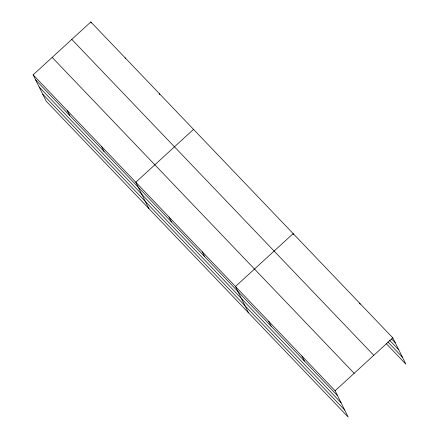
<?xml version="1.0" encoding="UTF-8"?>
<svg xmlns="http://www.w3.org/2000/svg" width="439" height="439" viewBox="0 0 439 439"><rect width="100%" height="100%" fill="white"/><g stroke="black" fill="none" stroke-linecap="round" stroke-linejoin="round"><path stroke-width="0.66" d="M33.128 74.849L335.111 390.759L348.165 417.05L46.177 101.14L33.128 74.849L90.835 21.95L392.823 337.86L405.872 364.15L386.221 343.594M193.511 129.357L135.805 182.256L148.854 208.552M335.111 390.759L392.823 337.86M391.561 338.946L395.303 342.859M389.437 340.099L398.793 349.888M387.884 341.954L402.387 357.126M71.793 39.406L373.776 355.316M52.17 57.394L354.158 373.298M35.608 79.849L337.596 395.758M39.098 86.878L341.081 402.782M42.693 94.116L344.675 410.026M359.601 303.108L360.156 304.222M293.718 234.722L293.164 233.608L235.458 286.508L248.507 312.798M301.895 356.007L304.375 361.006M159.286 93.556L159.834 94.665M268.673 321.255L271.159 326.259M125.06 57.75L125.614 58.864M90.835 21.95L91.389 23.064M202.236 251.756L204.722 256.76M169.02 217.009L171.501 222.008M101.579 146.456L104.059 151.455M67.354 110.65L69.834 115.655"/></g></svg>
